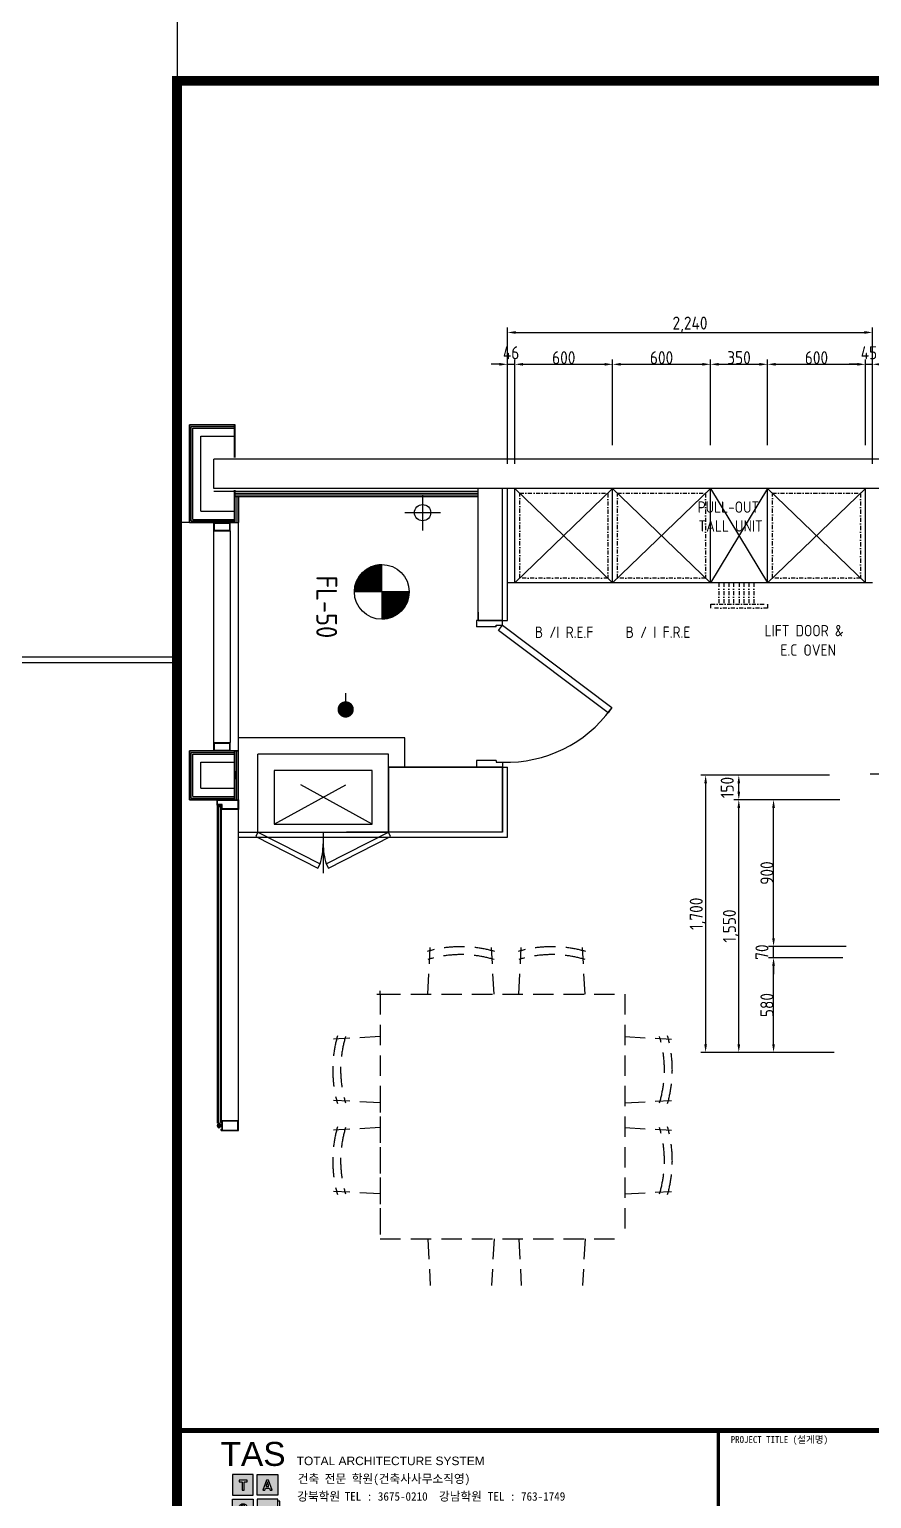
# Model space of a CAD drawing. Extents: x 0 to 79700, y -68 to 28499.
# Drawn here: x 40964 to 46130, y 9084 to 18098 of the extents above; entities that cross this region are included whole.
import ezdxf

# ---------------------------------------------------------------- set-up
doc = ezdxf.new("R2010")
doc.units = 0
doc.header["$LTSCALE"] = 50
doc.header["$MEASUREMENT"] = 0
doc.header["$PDMODE"] = 3
for name, pattern in [('CEN', [83, 80, -1, 1, -1]), ('DASHDOT', [1, 0.5, -0.25, 0, -0.25]), ('HIDDEN', [0.375, 0.25, -0.125]), ('HIDDEN2', [0.1875, 0.125, -0.0625])]:
    doc.linetypes.add(name, pattern=pattern)
doc.layers.get('0').update_dxf_attribs({"linetype": 'CONTINUOUS'})
doc.layers.get('DEFPOINTS').update_dxf_attribs({"linetype": 'CONTINUOUS'})
for name, color, linetype in [('4', 4, 'CONTINUOUS'), ('9', 9, 'CONTINUOUS'), ('A-COLS', 4, 'CONTINUOUS'), ('A-FURN-FIXD', 9, 'CONTINUOUS'), ('A-WALL-PATT', 8, 'CONTINUOUS'), ('ACC', 40, 'DASHDOT'), ('CEN', 9, 'CEN'), ('COL', 7, 'CONTINUOUS'), ('DOOR', 4, 'CONTINUOUS'), ('door-cen', 1, 'CONTINUOUS'), ('drywall', 7, 'CONTINUOUS'), ('E-3', 9, 'CONTINUOUS'), ('EL03', 3, 'CONTINUOUS'), ('FIN', 6, 'CONTINUOUS'), ('FU', 4, 'CONTINUOUS'), ('FUR-F', 4, 'CONTINUOUS'), ('INS', 5, 'CONTINUOUS'), ('M-FUR', 6, 'HIDDEN'), ('W-B', 3, 'CONTINUOUS'), ('W-W', 6, 'CONTINUOUS'), ('WAL', 3, 'CONTINUOUS'), ('WALL', 2, 'CONTINUOUS'), ('win', 3, 'CONTINUOUS'), ('단차-평면', 7, 'CONTINUOUS'), ('조명', 7, 'CONTINUOUS'), ('평면실명', 7, 'CONTINUOUS')]:
    doc.layers.add(name, color=color, linetype=linetype)
doc.styles.add('3', font='swissk.ttf')
doc.styles.add('4', font='')
doc.styles.add('HS2', font='architxt.shx', dxfattribs={"bigfont": 'ghs.shx'})
doc.styles.get("Standard").update_dxf_attribs({"font": 'architxt.shx'})
doc.styles.get('4').set_extended_font_data('DotumChe')
doc.dimstyles.new('STANDARD$0', dxfattribs={"dimscale": 0, "dimtxt": 80, "dimasz": 50, "dimexe": 30, "dimexo": 150, "dimtad": 3, "dimdec": 0, "dimdsep": 46, "dimlunit": 6, "dimtxsty": 'Standard', "dimcen": 80, "dimclrd": 254, "dimclre": 254, "dimadec": 0, "dimazin": 0, "dimtfac": 1, "dimtdec": 0, "dimtmove": 2, "dimatfit": 3, "dimfxl": 1, "dimtolj": 1, "dimtzin": 0, "dimarcsym": 0})

# ---------------------------------------------------------------- blocks, each defined once
blk = doc.blocks.new('*D359')
at = {"color": 254, "lineweight": -2, "transparency": 16777216}
for p, q in [((43941.7, 15546.4), (43941.7, 16073.2)), ((44541.7, 15546.4), (44541.7, 16073.2)), ((43991.7, 16043.2), (44491.7, 16043.2))]:
    blk.add_line(p, q, dxfattribs=at)
at = {"color": 254, "transparency": 16777216}
for points in [[(43991.7, 16051.6), (43991.7, 16034.9), (43941.7, 16043.2)], [(44491.7, 16051.6), (44491.7, 16034.9), (44541.7, 16043.2)]]:
    blk.add_solid(points, dxfattribs=at)
at = {"layer": 'DEFPOINTS', "color": 0, "transparency": 16777216}
for p in [(44541.7, 16043.2), (43941.7, 15396.4), (44541.7, 15396.4)]:
    blk.add_point(p, dxfattribs=at)
at = {"color": 0, "transparency": 16777216, "insert": (44241.7, 16083.9), "char_height": 80, "attachment_point": 5}
blk.add_mtext('\\A1;600', dxfattribs=at)
blk = doc.blocks.new('*D360')
at = {"color": 254, "lineweight": -2, "transparency": 16777216}
for p, q in [((44541.7, 15546.4), (44541.7, 16073.2)), ((45141.7, 15546.4), (45141.7, 16073.2)), ((44591.7, 16043.2), (45091.7, 16043.2))]:
    blk.add_line(p, q, dxfattribs=at)
at = {"color": 254, "transparency": 16777216}
for points in [[(44591.7, 16051.6), (44591.7, 16034.9), (44541.7, 16043.2)], [(45091.7, 16051.6), (45091.7, 16034.9), (45141.7, 16043.2)]]:
    blk.add_solid(points, dxfattribs=at)
at = {"layer": 'DEFPOINTS', "color": 0, "transparency": 16777216}
for p in [(45141.7, 16043.2), (44541.7, 15396.4), (45141.7, 15396.4)]:
    blk.add_point(p, dxfattribs=at)
at = {"color": 0, "transparency": 16777216, "insert": (44841.7, 16083.9), "char_height": 80, "attachment_point": 5}
blk.add_mtext('\\A1;600', dxfattribs=at)
blk = doc.blocks.new('*D361')
at = {"color": 254, "lineweight": -2, "transparency": 16777216}
for p, q in [((45141.7, 15546.4), (45141.7, 16073.2)), ((45491.7, 15546.4), (45491.7, 16073.2)), ((45191.7, 16043.2), (45441.7, 16043.2))]:
    blk.add_line(p, q, dxfattribs=at)
at = {"color": 254, "transparency": 16777216}
for points in [[(45191.7, 16051.6), (45191.7, 16034.9), (45141.7, 16043.2)], [(45441.7, 16051.6), (45441.7, 16034.9), (45491.7, 16043.2)]]:
    blk.add_solid(points, dxfattribs=at)
at = {"layer": 'DEFPOINTS', "color": 0, "transparency": 16777216}
for p in [(45491.7, 16043.2), (45141.7, 15396.4), (45491.7, 15396.4)]:
    blk.add_point(p, dxfattribs=at)
at = {"color": 0, "transparency": 16777216, "insert": (45316.7, 16083.9), "char_height": 80, "attachment_point": 5}
blk.add_mtext('\\A1;350', dxfattribs=at)
blk = doc.blocks.new('*D362')
at = {"color": 254, "lineweight": -2, "transparency": 16777216}
for p, q in [((45491.7, 15546.4), (45491.7, 16073.2)), ((46091.7, 15546.4), (46091.7, 16073.2)), ((45541.7, 16043.2), (46041.7, 16043.2))]:
    blk.add_line(p, q, dxfattribs=at)
at = {"color": 254, "transparency": 16777216}
for points in [[(45541.7, 16051.6), (45541.7, 16034.9), (45491.7, 16043.2)], [(46041.7, 16051.6), (46041.7, 16034.9), (46091.7, 16043.2)]]:
    blk.add_solid(points, dxfattribs=at)
at = {"layer": 'DEFPOINTS', "color": 0, "transparency": 16777216}
for p in [(46091.7, 16043.2), (45491.7, 15396.4), (46091.7, 15396.4)]:
    blk.add_point(p, dxfattribs=at)
at = {"color": 0, "transparency": 16777216, "insert": (45791.7, 16083.9), "char_height": 80, "attachment_point": 5}
blk.add_mtext('\\A1;600', dxfattribs=at)
blk = doc.blocks.new('_DOT')
at = {"color": 0, "linetype": 'ByBlock'}
blk.add_line((-0.5, 0), (-1, 0), dxfattribs=at)
at = {"color": 0, "linetype": 'ByBlock', "const_width": 0.5}
blk.add_lwpolyline([(-0.25, 0, 1), (0.25, 0, 1)], format="xyb", close=True, dxfattribs=at)
blk = doc.blocks.new('*D520')
at = {"color": 254, "lineweight": -2, "transparency": 16777216}
for p, q in [((43896.2, 15432), (43896.2, 16073.2)), ((43941.7, 15432), (43941.7, 16073.2)), ((43846.2, 16043.2), (43796.2, 16043.2)), ((43896.2, 16043.2), (43941.7, 16043.2)), ((43991.7, 16043.2), (44041.7, 16043.2))]:
    blk.add_line(p, q, dxfattribs=at)
at = {"color": 254, "transparency": 16777216}
for points in [[(43846.2, 16051.6), (43846.2, 16034.9), (43896.2, 16043.2)], [(43991.7, 16051.6), (43991.7, 16034.9), (43941.7, 16043.2)]]:
    blk.add_solid(points, dxfattribs=at)
at = {"layer": 'DEFPOINTS', "color": 0, "transparency": 16777216}
for p in [(43941.7, 16043.2), (43896.2, 15282), (43941.7, 15282)]:
    blk.add_point(p, dxfattribs=at)
at = {"color": 0, "transparency": 16777216, "insert": (43918.9, 16114.2), "char_height": 80, "attachment_point": 5}
blk.add_mtext('\\A1;46', dxfattribs=at)
blk = doc.blocks.new('*D521')
at = {"color": 254, "lineweight": -2, "transparency": 16777216}
for p, q in [((46091.7, 15696.4), (46091.7, 16073.2)), ((46136.2, 15432.1), (46136.2, 16073.2)), ((46041.7, 16043.2), (45991.7, 16043.2)), ((46091.7, 16043.2), (46136.2, 16043.2)), ((46186.2, 16043.2), (46236.2, 16043.2))]:
    blk.add_line(p, q, dxfattribs=at)
at = {"color": 254, "transparency": 16777216}
for points in [[(46041.7, 16051.6), (46041.7, 16034.9), (46091.7, 16043.2)], [(46186.2, 16051.6), (46186.2, 16034.9), (46136.2, 16043.2)]]:
    blk.add_solid(points, dxfattribs=at)
at = {"layer": 'DEFPOINTS', "color": 0, "transparency": 16777216}
for p in [(46136.2, 16043.2), (46091.7, 15546.4), (46136.2, 15282.1, 0)]:
    blk.add_point(p, dxfattribs=at)
at = {"color": 0, "transparency": 16777216, "insert": (46113.9, 16114.2), "char_height": 80, "attachment_point": 5}
blk.add_mtext('\\A1;45', dxfattribs=at)
blk = doc.blocks.new('*D522')
at = {"color": 254, "lineweight": -2, "transparency": 16777216}
for p, q in [((43896.2, 15582), (43896.2, 16268.6)), ((43946.2, 16238.6), (46086.2, 16238.6)), ((46136.2, 15582.1), (46136.2, 16268.6))]:
    blk.add_line(p, q, dxfattribs=at)
at = {"color": 254, "transparency": 16777216}
for points in [[(43946.2, 16247), (43946.2, 16230.3), (43896.2, 16238.6)], [(46086.2, 16247), (46086.2, 16230.3), (46136.2, 16238.6)]]:
    blk.add_solid(points, dxfattribs=at)
at = {"layer": 'DEFPOINTS', "color": 0, "transparency": 16777216}
for p in [(46136.2, 16238.6), (43896.2, 15432), (46136.2, 15432.1)]:
    blk.add_point(p, dxfattribs=at)
at = {"color": 0, "transparency": 16777216, "insert": (45016.2, 16286.9), "char_height": 80, "attachment_point": 5}
blk.add_mtext('\\A1;2,240', dxfattribs=at)
blk = doc.blocks.new('*D523')
at = {"color": 254, "lineweight": -2, "transparency": 16777216}
for p, q in [((45953.7, 12402), (45498.6, 12402)), ((45528.6, 11872), (45528.6, 12352)), ((45901.1, 11822), (45498.6, 11822))]:
    blk.add_line(p, q, dxfattribs=at)
at = {"color": 254, "transparency": 16777216}
for points in [[(45520.2, 12352), (45536.9, 12352), (45528.6, 12402)], [(45520.2, 11872), (45536.9, 11872), (45528.6, 11822)]]:
    blk.add_solid(points, dxfattribs=at)
at = {"layer": 'DEFPOINTS', "color": 0, "transparency": 16777216}
for p in [(45528.6, 12402), (46103.7, 12402, 0), (46051.1, 11822, 0)]:
    blk.add_point(p, dxfattribs=at)
at = {"color": 0, "transparency": 16777216, "insert": (45487.9, 12112), "char_height": 80, "attachment_point": 5, "rotation": 90}
blk.add_mtext('\\A1;580', dxfattribs=at)
blk = doc.blocks.new('*D524')
at = {"color": 254, "lineweight": -2, "transparency": 16777216}
for p, q in [((45528.6, 12522), (45528.6, 12572)), ((45973.9, 12472), (45498.6, 12472)), ((45528.6, 12402), (45528.6, 12472)), ((45953.7, 12402), (45498.6, 12402)), ((45528.6, 12352), (45528.6, 12302))]:
    blk.add_line(p, q, dxfattribs=at)
at = {"color": 254, "transparency": 16777216}
for points in [[(45520.2, 12522), (45536.9, 12522), (45528.6, 12472)], [(45520.2, 12352), (45536.9, 12352), (45528.6, 12402)]]:
    blk.add_solid(points, dxfattribs=at)
at = {"layer": 'DEFPOINTS', "color": 0, "transparency": 16777216}
for p in [(45528.6, 12472), (46123.9, 12472, 0), (46103.7, 12402, 0)]:
    blk.add_point(p, dxfattribs=at)
at = {"color": 0, "transparency": 16777216, "insert": (45457.6, 12437), "char_height": 80, "attachment_point": 5, "rotation": 90}
blk.add_mtext('\\A1;70', dxfattribs=at)
blk = doc.blocks.new('*D525')
at = {"color": 254, "lineweight": -2, "transparency": 16777216}
for p, q in [((45934.7, 13372), (45498.6, 13372)), ((45528.6, 12522), (45528.6, 13322)), ((45973.9, 12472), (45498.6, 12472))]:
    blk.add_line(p, q, dxfattribs=at)
at = {"color": 254, "transparency": 16777216}
for points in [[(45520.2, 13322), (45536.9, 13322), (45528.6, 13372)], [(45520.2, 12522), (45536.9, 12522), (45528.6, 12472)]]:
    blk.add_solid(points, dxfattribs=at)
at = {"layer": 'DEFPOINTS', "color": 0, "transparency": 16777216}
for p in [(45528.6, 13372), (46084.7, 13372, 0), (46123.9, 12472, 0)]:
    blk.add_point(p, dxfattribs=at)
at = {"color": 0, "transparency": 16777216, "insert": (45487.9, 12922), "char_height": 80, "attachment_point": 5, "rotation": 90}
blk.add_mtext('\\A1;900', dxfattribs=at)
blk = doc.blocks.new('*D526')
at = {"color": 254, "lineweight": -2, "transparency": 16777216}
for p, q in [((45934.7, 13372), (45285.4, 13372)), ((45315.4, 11872), (45315.4, 13322)), ((45871.1, 11822), (45285.4, 11822))]:
    blk.add_line(p, q, dxfattribs=at)
at = {"color": 254, "transparency": 16777216}
for points in [[(45307.1, 13322), (45323.8, 13322), (45315.4, 13372)], [(45307.1, 11872), (45323.8, 11872), (45315.4, 11822)]]:
    blk.add_solid(points, dxfattribs=at)
at = {"layer": 'DEFPOINTS', "color": 0, "transparency": 16777216}
for p in [(45315.4, 13372), (46084.7, 13372, 0), (46021.1, 11822, 0)]:
    blk.add_point(p, dxfattribs=at)
at = {"color": 0, "transparency": 16777216, "insert": (45267.2, 12597), "char_height": 80, "attachment_point": 5, "rotation": 90}
blk.add_mtext('\\A1;1,550', dxfattribs=at)
blk = doc.blocks.new('*D527')
at = {"color": 254, "lineweight": -2, "transparency": 16777216}
for p, q in [((45871.1, 13522), (45285.4, 13522)), ((45315.4, 13422), (45315.4, 13472)), ((45934.7, 13372), (45285.4, 13372))]:
    blk.add_line(p, q, dxfattribs=at)
at = {"color": 254, "transparency": 16777216}
for points in [[(45307.1, 13472), (45323.8, 13472), (45315.4, 13522)], [(45307.1, 13422), (45323.8, 13422), (45315.4, 13372)]]:
    blk.add_solid(points, dxfattribs=at)
at = {"layer": 'DEFPOINTS', "color": 0, "transparency": 16777216}
for p in [(45315.4, 13522), (46021.1, 13522, 0), (46084.7, 13372, 0)]:
    blk.add_point(p, dxfattribs=at)
at = {"color": 0, "transparency": 16777216, "insert": (45244.5, 13447), "char_height": 80, "attachment_point": 5, "rotation": 90}
blk.add_mtext('\\A1;150', dxfattribs=at)
blk = doc.blocks.new('*D528')
at = {"color": 254, "lineweight": -2, "transparency": 16777216}
for p, q in [((45871.1, 13522), (45082, 13522)), ((45112, 13472), (45112, 11872)), ((45901.1, 11822), (45082, 11822))]:
    blk.add_line(p, q, dxfattribs=at)
at = {"color": 254, "transparency": 16777216}
for points in [[(45103.6, 13472), (45120.3, 13472), (45112, 13522)], [(45103.6, 11872), (45120.3, 11872), (45112, 11822)]]:
    blk.add_solid(points, dxfattribs=at)
at = {"layer": 'DEFPOINTS', "color": 0, "transparency": 16777216}
for p in [(46021.1, 13522, 0), (45112, 11822), (46051.1, 11822, 0)]:
    blk.add_point(p, dxfattribs=at)
at = {"color": 0, "transparency": 16777216, "insert": (45063.7, 12672), "char_height": 80, "attachment_point": 5, "rotation": 90}
blk.add_mtext('\\A1;1,700', dxfattribs=at)
blk = doc.blocks.new('forma3')
h = blk.add_hatch(color=7)
h.paths.add_polyline_path([(20.59, 7.79), (16.39, 7.79), (16.39, 11.99), (20.59, 11.99)])
h.paths.add_polyline_path([(18.72, 10.83), (18.28, 10.83), (17.55, 8.8), (17.95, 8.8), (18.08, 9.22), (18.91, 9.22), (19.05, 8.8), (19.45, 8.8)], flags=16)
h.paths.add_polyline_path([(18.49, 10.49), (18.19, 9.55), (18.8, 9.55)], flags=0)
h.paths.add_polyline_path([(11.35, 7.79), (15.55, 7.79), (15.55, 11.99), (11.35, 11.99)])
h.paths.add_polyline_path([(14.34, 10.82), (12.72, 10.82), (12.72, 10.52), (13.34, 10.52), (13.34, 8.8), (13.72, 8.8), (13.72, 10.52), (14.34, 10.52)], flags=16)
h.paths.add_polyline_path([(11.35, 6.95), (15.55, 6.95), (15.55, 2.75), (11.35, 2.75)])
edge = h.paths.add_edge_path(flags=16)
edge.add_line((14.3, 5.37), (13.95, 5.37))
edge.add_arc((13.51, 5.25), 0.461, 15.2045, 91.6435)
edge.add_arc((13.52, 5.25), 0.46, 92.5202, 143.5117)
edge.add_arc((13.33, 5.41), 0.223, 147.9136, 257.5767)
edge.add_arc((13.93, 6.55), 1.5, 244.5439, 262.1897)
edge.add_arc((13.55, 3.91), 1.16, 54.3571, 81.1751, ccw=False)
edge.add_arc((13.86, 4.48), 0.522, -18.0796, 45.7147, ccw=False)
edge.add_arc((13.79, 4.44), 0.583, 294.2457, 348.2392, ccw=False)
edge.add_arc((13.52, 5.26), 1.45, 262.9929, 290.5927, ccw=False)
edge.add_arc((13.42, 4.52), 0.701, 210.9646, 263.5539, ccw=False)
edge.add_arc((13.19, 4.42), 0.45, 173.3367, 214.756, ccw=False)
edge.add_line((12.74, 4.47), (13.09, 4.47))
edge.add_arc((13.45, 4.5), 0.362, 184.7381, 266.0846)
edge.add_arc((13.58, 4.71), 0.585, 254.8829, 310.8747)
edge.add_arc((13.79, 4.42), 0.227, 317.6345, 411.7698)
edge.add_arc((13.32, 3.6), 1.17, 58.3854, 82.4062)
edge.add_arc((13.72, 6.2), 1.46, 238.4434, 260.2529, ccw=False)
edge.add_arc((13.27, 5.38), 0.526, 138.4377, 234.2522, ccw=False)
edge.add_arc((13.53, 5.04), 0.951, 79.1189, 133.9717, ccw=False)
edge.add_arc((13.63, 5.29), 0.691, 28.7179, 83.0271, ccw=False)
edge.add_arc((13.15, 5.21), 1.16, 7.9314, 20.6514, ccw=False)
h.paths.add_polyline_path([(20.59, 6.95), (16.39, 6.95), (16.39, 2.75), (20.59, 2.75)])
blk.add_line((0, 297), (420, 297))
at = {"const_width": 2}
blk.add_lwpolyline([(0, 297), (0, 0), (420, 0), (420, 297)], close=True, dxfattribs=at)
for points, const_width in [([(420, 21), (0, 21)], 1), ([(110.67, 0), (110.67, 21)], 0.7), ([(179.5, 0), (179.5, 21)], 0.7), ([(263.5, 0), (263.5, 21)], 0.7), ([(298.5, 0), (298.5, 21)], 0.7), ([(347.5, 0), (347.5, 21)], 0.7), ([(382.5, 0), (382.5, 21)], 0.7), ([(347.5, 10.5), (298.5, 10.5)], 0.7)]:
    blk.add_lwpolyline(points, dxfattribs=dict(const_width=const_width))
at = {"color": 7}
for points in [[(11.35, 7.79), (15.55, 7.79), (15.55, 11.99), (11.35, 11.99)], [(14.34, 10.82), (12.72, 10.82), (12.72, 10.52), (13.34, 10.52), (13.34, 8.8), (13.72, 8.8), (13.72, 10.52), (14.34, 10.52), (14.34, 10.82)], [(20.59, 7.79), (16.39, 7.79), (16.39, 11.99), (20.59, 11.99)], [(18.72, 10.83), (18.28, 10.83), (17.55, 8.8), (17.95, 8.8), (18.08, 9.22), (18.91, 9.22), (19.05, 8.8), (19.45, 8.8)], [(18.49, 10.49), (18.19, 9.55), (18.8, 9.55)], [(11.35, 6.95), (15.55, 6.95), (15.55, 2.75), (11.35, 2.75)], [(20.59, 6.95), (16.39, 6.95), (16.39, 2.75), (20.59, 2.75)]]:
    blk.add_lwpolyline(points, close=True, dxfattribs=at)
blk.add_lwpolyline([(16.83, 2.75), (16.83, 2.3), (21.03, 2.3), (21.03, 6.5), (20.59, 6.5)], dxfattribs=at)
blk.add_lwpolyline([(14.3, 5.37), (13.95, 5.37, 0.346472), (13.49, 5.71, 0.226238), (13.15, 5.53, 0.5187), (13.29, 5.19, 0.077147), (13.73, 5.06, -0.117552), (14.23, 4.86, -0.285774), (14.36, 4.32, -0.240049), (14.03, 3.91, -0.121012), (13.34, 3.83, -0.233578), (12.82, 4.16, -0.18272), (12.74, 4.47), (13.09, 4.47, 0.370638), (13.43, 4.14, 0.24929), (13.96, 4.26, 0.435514), (13.94, 4.59, 0.105196), (13.48, 4.76, -0.09545), (12.96, 4.95, -0.444259), (12.87, 5.73, -0.244018), (13.71, 5.98, -0.241506), (14.23, 5.62, -0.055559)], format="xyb", close=True, dxfattribs=at)
for s, height, style, p in [('TAS', 4.9, '3', (8.89, 13.75)), ('PROJECT TITLE (설게명)', 1.4, '4', (113.22, 18.44)), ('DRAWING TITLE (도면명)', 1.4, '4', (180.72, 18.44)), ('SCALE (축척)', 1.4, '4', (264.72, 18.44)), ('DESIGN BY (계획)', 1.4, '4', (299.72, 18.44)), ('SHEET', 1.4, '4', (348.72, 18.44)), ('DATE', 1.4, '4', (376.93, 18.44)), ('SHEET NO.', 1.4, '4', (383.72, 18.44)), ('TOTAL ARCHITECTURE SYSTEM', 1.75, '3', (24.47, 13.9)), (' 건축 전문 학원(건축사사무소직영)', 1.75, '4', (23.55, 10.24)), ('DRAWN BY (제도)', 1.4, '4', (299.72, 7.94)), ('강북학원', 1.75, '4', (24.57, 6.63)), ('TEL : 3675-0210', 1.75, '4', (34.28, 6.63)), ('강남학원', 1.75, '4', (53.57, 6.63)), ('TEL : 763-1749', 1.75, '4', (63.55, 6.63)), ('HOMEPAGE:http://www.archi-all.com , www.archi-go.com', 1.75, '4', (24.57, 2.86))]:
    blk.add_text(s, height=height, dxfattribs=dict(style=style)).set_placement(p)

msp = doc.modelspace()

# ---------------------------------------------------------------- hatches: boundary and pattern name
at = {"layer": '9', "linetype": 'Continuous'}
h = msp.add_hatch(dxfattribs=at)
h.set_pattern_fill('ANSI31', color=256, style=0)
h.set_pattern_definition([(225, (28710.2363, 16119.9984), (0.70710678, -0.70710678), [])])
edge = h.paths.add_edge_path()
edge.add_arc((42143.83384, 13303.6983), 8.36113, 86.282176658, 122.219404601)
edge.add_line((42139.376, 13310.77192), (42139.376, 13318.04183))
edge.add_arc((42141.876, 13318.04183), 2.5, -180, 0)
edge.add_line((42144.376, 13318.04183), (42144.376, 13312.04183))
h = msp.add_hatch(dxfattribs=at)
h.set_pattern_fill('ANSI31', color=256, style=0)
h.set_pattern_definition([(135, (28710.2362, 8594.0853), (0.70710678, 0.70710678), [])])
edge = h.paths.add_edge_path()
edge.add_arc((42143.83381, 11410.38537), 8.36113, 237.780595399, 273.717823342, ccw=False)
edge.add_line((42139.37597, 11403.31175), (42139.37597, 11396.04183))
edge.add_arc((42141.87597, 11396.04183), 2.5, 360, 540, ccw=False)
edge.add_line((42144.37597, 11396.04183), (42144.37597, 11402.04183))
h = msp.add_hatch(dxfattribs=at)
h.set_pattern_fill('ANSI31', color=256, style=0)
h.set_pattern_definition([(225, (28710.2362, 14149.9984), (0.70710678, -0.70710678), [])])
edge = h.paths.add_edge_path()
edge.add_arc((42143.83381, 11333.6983), 8.36113, 86.282176658, 122.219404601)
edge.add_line((42139.37597, 11340.77192), (42139.37597, 11348.04183))
edge.add_arc((42141.87597, 11348.04183), 2.5, -180, 0)
edge.add_line((42144.37597, 11348.04183), (42144.37597, 11342.04183))
at = {"layer": '단차-평면', "linetype": 'Continuous', "ltscale": 1.7}
h = msp.add_hatch(dxfattribs=at)
h.set_pattern_fill('ANSI31', color=256, scale=0.7, angle=-90, style=0)
h.set_pattern_definition([(315, (-1407005.45366, -1381157.18062), (0.061871843354, 0.061871843354), [])])
h.paths.add_polyline_path([(43125.50987, 14479.27565, 0.4142135624), (43293.50987, 14647.27565), (43125.50987, 14647.27565)])
h.paths.add_polyline_path([(42957.50987, 14647.27565), (43125.50987, 14647.27565), (43125.50987, 14815.27565, 0.4142135624)])

# ---------------------------------------------------------------- linework, layer by layer
at = {"ltscale": 10}
for p, q in [((43941.65058, 14702.04187, 0), (43941.65058, 15282.04187, 0)), ((43941.65058, 15282.04187, 0), (44541.65058, 14702.04187, 0)), ((43941.65058, 14702.04187, 0), (44541.65058, 15282.04187, 0)), ((44541.65058, 14702.04187, 0), (44541.65058, 15282.04187, 0)), ((44541.65058, 15282.04187, 0), (45141.65058, 14702.04187, 0)), ((44541.65058, 14702.04187, 0), (45141.65058, 15282.04187, 0)), ((45141.65058, 14702.04187, 0), (45141.65058, 15282.04187, 0)), ((45141.65058, 15282.04187, 0), (45491.65058, 14702.04187, 0)), ((45491.65058, 15282.04187, 0), (45141.65058, 14702.04187, 0)), ((45491.65058, 14702.04187, 0), (45491.65058, 15282.04187, 0)), ((45491.65058, 15282.04187, 0), (46091.65058, 14702.04187, 0)), ((45491.65058, 14702.04187, 0), (46091.65058, 15282.04187, 0)), ((46091.65058, 14702.04187, 0), (46091.65058, 15282.04187, 0)), ((46136.15058, 14702.04187, 0), (43896.15058, 14702.04187, 0))]:
    msp.add_line(p, q, dxfattribs=at)
msp.add_line((46136.151, 14702.04187, 0), (43896.151, 14702.04187, 0))
at = {"layer": '4'}
for p, q in [((42096.151, 15072.04183, 0), (42196.151, 15072.04183, 0)), ((42096.151, 15022.04183, 0), (42096.151, 15072.04183, 0)), ((42099.151, 15025.04183, 0), (42099.151, 15069.04183, 0)), ((42099.151, 15069.04183, 0), (42193.151, 15069.04183, 0)), ((42193.151, 15025.04183, 0), (42193.151, 15069.04183, 0)), ((42196.151, 15022.04183, 0), (42196.151, 15072.04183, 0)), ((42096.151, 15022.04183, 0), (42196.151, 15022.04183, 0)), ((42099.151, 15025.04183, 0), (42193.151, 15025.04183, 0)), ((42096.15108, 13722.04183, 0), (42196.15108, 13722.04183, 0)), ((42096.15108, 13672.04183, 0), (42096.15108, 13722.04183, 0)), ((42099.15108, 13675.04183, 0), (42099.15108, 13719.04183, 0)), ((42099.15108, 13719.04183, 0), (42193.15108, 13719.04183, 0)), ((42193.15108, 13675.04183, 0), (42193.15108, 13719.04183, 0)), ((42196.15108, 13672.04183, 0), (42196.15108, 13722.04183, 0)), ((42096.15108, 13672.04183, 0), (42196.15108, 13672.04183, 0)), ((42099.15108, 13675.04183, 0), (42193.15108, 13675.04183, 0))]:
    msp.add_line(p, q, dxfattribs=at)
at = {"layer": '4', "linetype": 'Continuous', "elevation": 0}
for points in [[(42115.376, 13339.04183), (42115.376, 13372.04183), (42121.376, 13372.04183), (42121.376, 13372.04183), (42144.376, 13372.04183), (42144.376, 13372.04183), (42246.15102, 13372.04183), (42246.15102, 13312.04183), (42144.376, 13312.04183), (42144.376, 13339.04183), (42121.376, 13339.04183), (42121.376, 13339.04183), (42115.376, 13339.04183)], [(42115.37597, 11375.04183), (42115.37597, 11369.04183), (42121.37597, 11369.04183), (42121.37597, 11369.04183), (42144.37597, 11369.04183), (42144.37597, 11342.04183), (42246.151, 11342.04183), (42246.151, 11402.04183), (42144.37597, 11402.04183), (42144.37597, 11375.04183), (42121.37597, 11375.04183), (42121.37597, 11375.04183), (42115.37597, 11375.04183)]]:
    msp.add_lwpolyline(points, dxfattribs=at)
at = {"layer": '9', "linetype": 'Continuous'}
for p, q in [((42139.376, 13334.04183, 0), (42115.376, 13334.04183, 0)), ((42121.376, 13329.04183, 0), (42133.376, 13334.04183, 0)), ((42133.376, 13329.04183, 0), (42121.376, 13329.04183, 0)), ((42139.37597, 11380.04183, 0), (42115.37597, 11380.04183, 0)), ((42139.37597, 11364.04183, 0), (42115.37597, 11364.04183, 0)), ((42133.37597, 11385.04183, 0), (42121.37597, 11385.04183, 0)), ((42121.37597, 11385.04183, 0), (42133.37597, 11380.04183, 0)), ((42121.37597, 11359.04183, 0), (42133.37597, 11364.04183, 0)), ((42133.37597, 11359.04183, 0), (42121.37597, 11359.04183, 0))]:
    msp.add_line(p, q, dxfattribs=at)
at = {"layer": '9', "linetype": 'Continuous', "elevation": 0}
for points in [[(42118.376, 13342.04183), (42118.376, 13369.04183), (42118.376, 13369.04183), (42118.376, 13369.04183), (42147.376, 13369.04183), (42147.376, 13369.04183), (42243.15102, 13369.04183), (42243.15102, 13315.04183), (42147.376, 13315.04183), (42147.376, 13342.04183), (42118.376, 13342.04183), (42118.376, 13342.04183)], [(42147.37597, 11372.04183), (42147.37597, 11372.04183), (42147.37597, 11372.04183), (42147.37597, 11372.04183), (42147.37597, 11372.04183), (42147.37597, 11345.04183), (42243.151, 11345.04183), (42243.151, 11399.04183), (42147.37597, 11399.04183), (42147.37597, 11372.04183), (42147.37597, 11372.04183), (42147.37597, 11372.04183)]]:
    msp.add_lwpolyline(points, close=True, dxfattribs=at)
at = {"layer": '9', "linetype": 'Continuous'}
for centre in [(42141.876, 13318.04183, 0), (42141.87597, 11396.04183, 0), (42141.87597, 11348.04183, 0)]:
    msp.add_circle(centre, 2.5, dxfattribs=at)
for centre, start, end in [((42143.83384, 13303.6983, 0), 86.282176664, 122.219404598), ((42143.83381, 11410.38537, 0), 237.780595402, 273.717823336), ((42143.83381, 11333.6983, 0), 86.282176664, 122.219404598)]:
    msp.add_arc(centre, 8.36113, start, end, dxfattribs=at)
at = {"layer": 'A-COLS'}
for p, q in [((42096.151, 15282.04187, 0), (42096.151, 15462.04187, 0)), ((53546.15058, 15462.04187, 0), (42096.151, 15462.04187, 0)), ((53546.151, 15282.04187, 0), (42096.151, 15282.04187, 0)), ((43166.15058, 13172.41076, 0), (43166.15058, 13572.41076, 0)), ((43166.15058, 13572.41076, 0), (43866.15058, 13572.41076, 0)), ((43706.151, 13572.04183, 0), (43866.151, 13572.04183, 0)), ((43866.15058, 13572.41076, 0), (43866.15058, 13172.41076, 0)), ((43866.151, 13172.04183, 0), (43166.151, 13172.04183, 0))]:
    msp.add_line(p, q, dxfattribs=at)
at = {"layer": 'A-FURN-FIXD'}
for p, q in [((43376.15058, 15243.04183, 0), (43376.15058, 15023.04183, 0)), ((43266.15058, 15133.04183, 0), (43486.15058, 15133.04183, 0))]:
    msp.add_line(p, q, dxfattribs=at)
msp.add_circle((43376.15058, 15133.04183, 0), 50, dxfattribs=at)
at = {"layer": 'A-WALL-PATT'}
msp.add_line((42246.15108, 13672.04183, 0), (42246.151, 15072.04183, 0), dxfattribs=at)
at = {"layer": 'ACC'}
for p, q in [((45193.26763, 14702.04187, -0.00001), (45193.26763, 14576.93468, -0.00001)), ((45223.26763, 14702.04187, -0.00001), (45223.26763, 14576.93468, -0.00001)), ((45253.26763, 14702.04187, -0.00001), (45253.26763, 14576.93468, -0.00001)), ((45283.26763, 14702.04187, -0.00001), (45283.26763, 14576.93468, -0.00001)), ((45317.24938, 14702.04187, -0.00001), (45317.24938, 14576.93468, -0.00001)), ((45347.24938, 14702.04187, -0.00001), (45347.24938, 14576.93468, -0.00001)), ((45377.24938, 14702.04187, -0.00001), (45377.24938, 14576.93468, -0.00001)), ((45407.24938, 14702.04187, -0.00001), (45407.24938, 14576.93468, -0.00001))]:
    msp.add_line(p, q, dxfattribs=at)
for points, elevation in [([(43971.65058, 15252.04187), (44511.65058, 15252.04187), (44511.65058, 14732.04187), (43971.65058, 14732.04187)], 0), ([(44571.65058, 15252.04187), (45111.65058, 15252.04187), (45111.65058, 14732.04187), (44571.65058, 14732.04187)], 0), ([(45521.65058, 15252.04187), (46061.65058, 15252.04187), (46061.65058, 14732.04187), (45521.65058, 14732.04187)], 0), ([(45144.75254, 14571.54765), (45492.44125, 14571.54765), (45492.44125, 14547.30723), (45144.75254, 14547.30723)], -0.00001)]:
    msp.add_lwpolyline(points, close=True, dxfattribs=dict(at, elevation=elevation))
at = {"layer": 'CEN'}
for p, q in [((46304.80998, 13529.55601, -0.00001), (46121.87941, 13529.55601, -0.00001)), ((46304.8104, 13529.55601, -0.00001), (46121.87983, 13529.55601, -0.00001))]:
    msp.add_line(p, q, dxfattribs=at)
at = {"layer": 'COL'}
for p, q in [((43866.151, 13572.04183, 0), (43166.151, 13572.04183, 0)), ((43166.151, 13572.04183, 0), (43166.151, 13172.04183, 0)), ((43866.151, 13172.04183, 0), (43866.151, 13572.04183, 0))]:
    msp.add_line(p, q, dxfattribs=at)
at = {"layer": 'DOOR'}
for p, q in [((43706.151, 14472.04183, 0), (43706.151, 14432.04183, 0)), ((43866.151, 14472.04183, 0), (43706.151, 14472.04183, 0)), ((43826.151, 14432.04183, 0), (43706.151, 14432.04183, 0)), ((43826.151, 14432.04183, 0), (43826.151, 14442.04183, 0)), ((43826.151, 14442.04183, 0), (43866.151, 14442.04183, 0)), ((43866.151, 14442.04183, 0), (43866.151, 14472.04183, 0)), ((43826.151, 13612.04183, 0), (43706.151, 13612.04183, 0)), ((43706.151, 13612.04183, 0), (43706.151, 13572.04183, 0)), ((43826.151, 13612.04183, 0), (43826.151, 13602.04183, 0)), ((43866.151, 13572.04183, 0), (43706.151, 13572.04183, 0)), ((43826.151, 13602.04183, 0), (43866.151, 13602.04183, 0)), ((43866.151, 13602.04183, 0), (43866.151, 13572.04183, 0)), ((42366.15102, 13172.04183, 0), (42352.59753, 13145.278, 0)), ((42366.15102, 13172.04183, 0), (42747.37175, 12978.98754, 0)), ((42784.93008, 12978.98756, 0), (43166.15058, 13172.04183, 0)), ((43179.70408, 13145.278, 0), (43166.151, 13172.04183, 0)), ((42352.59753, 13145.278, 0), (42733.81826, 12952.22371, 0)), ((42798.48358, 12952.22373, 0), (43179.70408, 13145.278, 0)), ((42733.81826, 12952.22371, 0), (42747.37175, 12978.98754, 0)), ((42784.93008, 12978.98756, 0), (42798.48358, 12952.22373, 0))]:
    msp.add_line(p, q, dxfattribs=at)
at = {"layer": 'DOOR', "elevation": 0}
msp.add_lwpolyline([(43842.11168, 14410.07136), (43866.151, 14442.04183), (44537.53089, 13937.21608), (44513.49156, 13905.24561)], close=True, dxfattribs=at)
at = {"layer": 'door-cen'}
msp.add_arc((43889.27715, 14395.06116, 0), 793.35646, 268.329604975, 323.846965491, dxfattribs=at)
at = {"layer": 'drywall'}
for p, q in [((42226.151, 15252.04183, 0), (43716.151, 15252.04183, 0)), ((42226.151, 15242.54183, 0), (43716.151, 15242.54183, 0)), ((42226.151, 15233.04183, 0), (43716.151, 15233.04183, 0)), ((42226.151, 15072.04183, 0), (42246.151, 15072.04183, 0)), ((42226.15108, 13672.04183, 0), (42246.15108, 13672.04183, 0)), ((42226.15102, 13372.04183, 0), (42246.15102, 13372.04183, 0))]:
    msp.add_line(p, q, dxfattribs=at)
at = {"layer": 'drywall', "linetype": 'Continuous'}
for p, q in [((42236.151, 15233.04172, 0), (42236.151, 15072.04183, 0)), ((42246.151, 15233.04172, 0), (42246.151, 15072.04183, 0)), ((42236.15102, 13372.04183, 0), (42236.15108, 13672.04183, 0)), ((42246.15102, 13372.04183, 0), (42246.15108, 13672.04183, 0))]:
    msp.add_line(p, q, dxfattribs=at)
at = {"layer": 'E-3', "color": 8, "linetype": 'Continuous'}
for p, q in [((41956.151, 15082.04183, 0), (41956.151, 15662.04172, 0)), ((41956.151, 15662.04172, 0), (42223.151, 15662.04172, 0)), ((41966.151, 15652.04172, 0), (42223.151, 15652.04172, 0)), ((41966.151, 15092.04183, 0), (41966.151, 15652.04172, 0)), ((41956.151, 15082.04183, 0), (42223.151, 15082.04183, 0)), ((41966.151, 15092.04183, 0), (42223.151, 15092.04183, 0)), ((41956.15102, 13382.04183, 0), (41956.15108, 13662.04183, 0)), ((41956.15108, 13662.04183, 0), (42223.15108, 13662.04183, 0)), ((41966.15102, 13392.04183, 0), (41966.15108, 13652.04183, 0)), ((41966.15108, 13652.04183, 0), (42223.15108, 13652.04183, 0)), ((41956.15102, 13382.04183, 0), (42223.15102, 13382.04183, 0)), ((41966.15102, 13392.04183, 0), (42223.15102, 13392.04183, 0))]:
    msp.add_line(p, q, dxfattribs=at)
at = {"layer": 'E-3'}
for p, q in [((41946.151, 15072.04183, 0), (41896.151, 15072.04183, 0)), ((42246.151, 11402.04183, 0), (42246.15102, 13312.04183, 0))]:
    msp.add_line(p, q, dxfattribs=at)
at = {"layer": 'EL03', "linetype": 'Continuous'}
for p, q in [((42115.376, 13339.04183, 0), (42115.37597, 11387.04183, 0)), ((42139.376, 13339.04183, 0), (42139.37597, 11387.04183, 0))]:
    msp.add_line(p, q, dxfattribs=at)
at = {"layer": 'FIN'}
msp.add_line((43716.151, 15262.04187, 0), (42096.151, 15262.04187, 0), dxfattribs=at)
msp.add_line((43716.151, 15262.04187, 0), (42096.151, 15262.04187, 0), dxfattribs=at)
msp.add_line((43716.151, 15262.04187, 0), (42096.151, 15262.04187, 0), dxfattribs=at)
at = {"layer": 'FIN', "linetype": 'Continuous', "ltscale": 200}
for p, q in [((43896.15058, 14472.04183, 0), (43896.15058, 15282.04187, 0)), ((43896.151, 14472.04183, 0), (43896.151, 15282.04187, 0)), ((43866.151, 14472.04183, 0), (43896.151, 14472.04183, 0)), ((43866.151, 13572.04183, 0), (43896.151, 13572.04183, 0)), ((43896.151, 13142.04183, 0), (43896.151, 13572.04183, 0)), ((42246.151, 13172.04183, 0), (43166.151, 13172.04183, 0)), ((42246.151, 13142.04183, 0), (43896.151, 13142.04183, 0))]:
    msp.add_line(p, q, dxfattribs=at)
at = {"layer": 'FIN', "linetype": 'Continuous', "ltscale": 200, "elevation": 0}
msp.add_lwpolyline([(43066.15098, 13552.04183), (42466.15098, 13552.04183), (42466.15098, 13222.04183), (43066.15098, 13222.04183)], close=True, dxfattribs=at)
at = {"layer": 'FU'}
for points in [[(19986, 28499.08086), (41869.50283, 28499.08086), (41869.50283, 14211.93459), (19986, 14211.93459)], [(19986, 14249.54043), (41869.50283, 14249.54043), (41869.50283, -37.60583), (19986, -37.60583)]]:
    msp.add_lwpolyline(points, close=True, dxfattribs=at)
at = {"layer": 'FUR-F', "color": 1, "linetype": 'DASHDOT', "ltscale": 20}
for p, q in [((42466.15098, 13222.04183, 0), (43066.15098, 13552.04183, 0)), ((43066.15098, 13222.04183, 0), (42466.15098, 13552.04183, 0))]:
    msp.add_line(p, q, dxfattribs=at)
at = {"layer": 'FUR-F', "color": 1, "linetype": 'DASHDOT', "ltscale": 10}
msp.add_line((42766.15098, 13172.04183, 0), (42766.15098, 12873.81233, 0), dxfattribs=at)
at = {"layer": 'FUR-F', "color": 1, "ltscale": 100}
for centre, start, end in [((42363.15071, 13100.5737, 0), 342.440104354, 0.000069507), ((43169.15098, 13100.57417, 0), 179.999996558, 197.559961711), ((43169.15098, 13100.57417, 0), 179.999996558, 197.559961711)]:
    msp.add_arc(centre, 403, start, end, dxfattribs=at)
at = {"layer": 'INS', "linetype": 'Continuous'}
for p, q in [((42016.151, 15142.04183, 0), (42016.151, 15602.04172, 0)), ((42016.151, 15602.04172, 0), (42223.151, 15602.04172, 0)), ((42016.151, 15142.04183, 0), (42223.151, 15142.04183, 0)), ((42016.15102, 13442.04183, 0), (42016.151, 13602.04183, 0)), ((42016.151, 13602.04183, 0), (42223.151, 13602.04183, 0)), ((42016.15102, 13442.04183, 0), (42223.15102, 13442.04183, 0))]:
    msp.add_line(p, q, dxfattribs=at)
at = {"layer": 'M-FUR', "linetype": 'HIDDEN2', "ltscale": 20}
for p, q in [((43407.52831, 12178.48656, 0), (43422.99842, 12465.53765, 0)), ((43407.52831, 12178.48656, 0), (43422.99842, 12465.53765, 0)), ((43814.02861, 12178.48656, 0), (43798.5585, 12465.53765, 0)), ((43814.02861, 12178.48656, 0), (43798.5585, 12465.53765, 0)), ((43965.74424, 12178.48656, 0), (43981.21435, 12465.53765, 0)), ((43965.74424, 12178.48656, 0), (43981.21435, 12465.53765, 0)), ((44372.24454, 12178.48656, 0), (44356.77443, 12465.53765, 0)), ((44372.24454, 12178.48656, 0), (44356.77443, 12465.53765, 0)), ((43116.151, 12178.48656, 0), (43116.151, 10678.48656, 0)), ((43116.151, 12178.48656, 0), (44616.151, 12178.48656, 0)), ((44616.151, 12178.48656, 0), (44616.151, 10678.48656, 0)), ((43116.151, 11918.37945, 0), (42829.09992, 11902.90934, 0)), ((43116.151, 11918.37945, 0), (42829.09992, 11902.90934, 0)), ((44616.151, 11918.37945, 0), (44903.20208, 11902.90934, 0)), ((44616.151, 11918.37945, 0), (44903.20208, 11902.90934, 0)), ((43116.151, 11578.48656, 0), (43116.151, 10678.48656, 0)), ((43116.151, 11511.87915, 0), (42829.09992, 11527.34926, 0)), ((43116.151, 11511.87915, 0), (42829.09992, 11527.34926, 0)), ((44616.151, 11511.87915, 0), (44903.20208, 11527.34926, 0)), ((44616.151, 11511.87915, 0), (44903.20208, 11527.34926, 0)), ((43116.151, 11360.16352, 0), (42829.09992, 11344.6934, 0)), ((43116.151, 11360.16352, 0), (42829.09992, 11344.6934, 0)), ((44616.151, 11360.16352, 0), (44903.20208, 11344.6934, 0)), ((44616.151, 11360.16352, 0), (44903.20208, 11344.6934, 0)), ((43116.151, 10953.66321, 0), (42829.09992, 10969.13333, 0)), ((43116.151, 10953.66321, 0), (42829.09992, 10969.13333, 0)), ((44616.151, 10953.66321, 0), (44903.20208, 10969.13333, 0)), ((44616.151, 10953.66321, 0), (44903.20208, 10969.13333, 0)), ((43116.151, 10678.48656, 0), (44616.151, 10678.48656, 0)), ((43407.52831, 10678.48656, 0), (43422.99842, 10391.43548, 0)), ((43407.52831, 10678.48656, 0), (43422.99842, 10391.43548, 0)), ((43814.02861, 10678.48656, 0), (43798.5585, 10391.43548, 0)), ((43814.02861, 10678.48656, 0), (43798.5585, 10391.43548, 0)), ((43965.74424, 10678.48656, 0), (43981.21435, 10391.43548, 0)), ((43965.74424, 10678.48656, 0), (43981.21435, 10391.43548, 0)), ((44372.24454, 10678.48656, 0), (44356.77443, 10391.43548, 0)), ((44372.24454, 10678.48656, 0), (44356.77443, 10391.43548, 0))]:
    msp.add_line(p, q, dxfattribs=at)
at = {"layer": 'M-FUR', "linetype": 'HIDDEN2', "ltscale": 100, "elevation": 0}
msp.add_lwpolyline([(43096.151, 12178.48656), (43116.151, 12178.48656), (43116.151, 12198.48656)], dxfattribs=at)
msp.add_lwpolyline([(43096.151, 12178.48656), (43116.151, 12178.48656), (43116.151, 12198.48656)], dxfattribs=at)
at = {"layer": 'M-FUR', "linetype": 'HIDDEN2', "ltscale": 20}
for centre, radius, start, end in [((43610.77846, 11719.60881, 0), 750.46046, 73.92941872, 106.07058128), ((43610.77846, 11719.60881, 0), 750.46046, 73.92941872, 106.07058128), ((44168.99439, 11719.60881, 0), 750.46046, 73.92941872, 106.07058128), ((44168.99439, 11719.60881, 0), 750.46046, 73.92941872, 106.07058128), ((43610.77846, 11716.89354, 0), 704.67572, 73.246632029, 106.753367971), ((43610.77846, 11716.89354, 0), 704.67572, 73.246632029, 106.753367971), ((44168.99439, 11716.89354, 0), 704.67572, 73.246632029, 106.753367971), ((44168.99439, 11716.89354, 0), 704.67572, 73.246632029, 106.753367971), ((43575.02876, 11715.1293, 0), 750.46046, 163.929418721, 196.070581279), ((43575.02876, 11715.1293, 0), 750.46046, 163.929418721, 196.070581279), ((43577.74402, 11715.1293, 0), 704.67572, 163.246632024, 196.753367976), ((43577.74402, 11715.1293, 0), 704.67572, 163.246632024, 196.753367976), ((44154.55798, 11715.1293, 0), 704.67572, 343.246632024, 16.753367976), ((44154.55798, 11715.1293, 0), 704.67572, 343.246632024, 16.753367976), ((44157.27324, 11715.1293, 0), 750.46046, 343.929418721, 16.070581279), ((44157.27324, 11715.1293, 0), 750.46046, 343.929418721, 16.070581279), ((43575.02876, 11156.91337, 0), 750.46046, 163.929418721, 196.070581279), ((43575.02876, 11156.91337, 0), 750.46046, 163.929418721, 196.070581279), ((43577.74402, 11156.91337, 0), 704.67572, 163.246632024, 196.753367976), ((43577.74402, 11156.91337, 0), 704.67572, 163.246632024, 196.753367976), ((44154.55798, 11156.91337, 0), 704.67572, 343.246632024, 16.753367976), ((44154.55798, 11156.91337, 0), 704.67572, 343.246632024, 16.753367976), ((44157.27324, 11156.91337, 0), 750.46046, 343.929418721, 16.070581279), ((44157.27324, 11156.91337, 0), 750.46046, 343.929418721, 16.070581279)]:
    msp.add_arc(centre, radius, start, end, dxfattribs=at)
at = {"layer": 'W-B', "color": 3, "linetype": 'Continuous'}
for p, q in [((41946.151, 15072.04183, 0), (41946.151, 15672.04172, 0)), ((41949.151, 15075.04183, 0), (41949.151, 15669.04172, 0)), ((41946.15102, 13372.04183, 0), (41946.15108, 13672.04183, 0)), ((41949.15102, 13375.04183, 0), (41949.15108, 13669.04183, 0))]:
    msp.add_line(p, q, dxfattribs=at)
at = {"layer": 'W-B'}
for p, q in [((42226.151, 15672.04172, 0), (41946.151, 15672.04172, 0)), ((42223.151, 15669.04172, 0), (41949.151, 15669.04172, 0)), ((41946.151, 15072.04183, 0), (42246.151, 15072.04183, 0)), ((41949.151, 15075.04183, 0), (42223.151, 15075.04183, 0)), ((42246.15108, 13672.04183, 0), (41946.15108, 13672.04183, 0)), ((42223.15108, 13669.04183, 0), (41949.15108, 13669.04183, 0)), ((41946.15102, 13372.04183, 0), (42246.15102, 13372.04183, 0)), ((41949.15102, 13375.04183, 0), (42223.15102, 13375.04183, 0))]:
    msp.add_line(p, q, dxfattribs=at)
at = {"layer": 'W-B', "linetype": 'Continuous'}
for p, q in [((42223.151, 15472.04183, 0), (42223.151, 15669.04172, 0)), ((42226.151, 15472.04183, 0), (42226.151, 15672.0416, 0)), ((42223.151, 15075.04172, 0), (42223.151, 15272.04183, 0)), ((42226.151, 15072.04172, 0), (42226.151, 15272.04183, 0)), ((42223.15102, 13375.04183, 0), (42223.15108, 13669.04183, 0)), ((42226.15102, 13372.04183, 0), (42226.15108, 13672.04183, 0))]:
    msp.add_line(p, q, dxfattribs=at)
at = {"layer": 'W-W'}
for p, q in [((42096.15108, 13722.04183, 0), (42096.151, 15022.04183, 0)), ((42196.151, 15022.04183, 0), (42196.15108, 13722.04183, 0)), ((42226.151, 13547.04183, 0), (42226.151, 13497.04183, 0)), ((42226.751, 13546.44183, 0), (42226.751, 13497.64183, 0))]:
    msp.add_line(p, q, dxfattribs=at)
at = {"layer": 'WAL'}
for p, q in [((43716.151, 14472.04183, 0), (43716.151, 15282.04187, 0)), ((43866.151, 14442.04183, 0), (43866.151, 15282.04187, 0))]:
    msp.add_line(p, q, dxfattribs=at)
at = {"layer": 'WALL'}
for p, q in [((43716.151, 14522.04183, 0), (43716.151, 14472.04183, 0)), ((43716.151, 14472.04183, 0), (43866.151, 14472.04183, 0)), ((43266.15092, 13752.04181, 0), (42246.15108, 13752.04185, 0)), ((43266.151, 13572.04183, 0), (43266.15092, 13752.04181, 0)), ((42366.15102, 13172.04183, 0), (42366.15104, 13652.04185, 0)), ((43166.15091, 13652.04182, 0), (42366.15104, 13652.04185, 0)), ((43166.151, 13572.04183, 0), (43166.15091, 13652.04182, 0))]:
    msp.add_line(p, q, dxfattribs=at)
at = {"layer": 'win', "linetype": 'Continuous'}
for p, q in [((42121.376, 13334.04183, 0), (42121.37597, 11392.04183, 0)), ((42133.376, 13334.04183, 0), (42133.37597, 11392.04183, 0))]:
    msp.add_line(p, q, dxfattribs=at)
at = {"layer": '단차-평면', "linetype": 'Continuous', "ltscale": 1.7}
msp.add_line((43293.50987, 14647.27565, -0.00011), (42957.50987, 14647.27565, -0.00011), dxfattribs=at)
msp.add_circle((43125.50987, 14647.27565, -0.00011), 168, dxfattribs=at)
at = {"layer": '조명', "linetype": 'Continuous', "ltscale": 1.7}
for p, q in [((42366.15102, 13172.04183, 0), (43166.15058, 13172.04183, 0)), ((43166.15058, 13172.04183, 0), (42909.55993, 13172.04183, 0))]:
    msp.add_line(p, q, dxfattribs=at)

# ---------------------------------------------------------------- block references
at = {"xscale": 30, "yscale": 30, "zscale": 30}
msp.add_blockref('forma3', (41869.50283, 8872.39417), dxfattribs=at)
at = {"layer": '평면실명', "extrusion": (0, 0, -1), "xscale": 100, "yscale": 100, "zscale": 100, "rotation": 270}
msp.add_blockref('_DOT', (-42904.10252, 13925.71561, 0), dxfattribs=at)

# ---------------------------------------------------------------- texts
at = {"ltscale": 10}
for s, p in [('PULL-OUT', (45063.43562, 15132.19393, 0)), ('TALL UNIT', (45068.22754, 15016.70384)), ('B /I R.E.F', (44064.29801, 14364.16128, 0)), ('B / I F.R.E', (44621.41242, 14364.57838, 0)), ('LIFT DOOR &', (45473.77979, 14374.27417, 0)), ('E.C OVEN', (45570.8093, 14254.96383, 0))]:
    msp.add_text(s, height=70, dxfattribs=at).set_placement(p)
at = {"layer": '단차-평면', "linetype": 'Continuous', "ltscale": 1.7, "insert": (42851.64634, 14747.91938, -0.00011), "char_height": 128, "width": 2000, "attachment_point": 1, "rotation": 270, "style": 'HS2'}
msp.add_mtext('FL-50', dxfattribs=at)

# ---------------------------------------------------------------- dimensions: what is measured, and where the dimension line sits
at = {"ltscale": 10}
for base, p1, p2, picture, middle in [((46136.151, 16238.64312, 0), (43896.15058, 15432.04187, 0), (46136.151, 15432.07011, 0), '*D522', (45016.15079, 16286.88717, 0)), ((43941.6505848171, 16043.2464451663, -0.0000032549), (43896.1505848192, 15282.0418726646, -0.0000032549), (43941.6505848171, 15282.0418726646, -0.0000032549), '*D520', (43918.9005848182, 16114.1839451663, -0.0000032549)), ((44541.65058, 16043.24645, 0), (43941.65058, 15396.40666, 0), (44541.65058, 15396.40666, 0), '*D359', (44241.65058, 16083.87145, 0)), ((45141.65058, 16043.24645, 0), (44541.65058, 15396.40666, 0), (45141.65058, 15396.40666, 0), '*D360', (44841.65058, 16083.87145, 0)), ((45491.65058, 16043.24645, 0), (45141.65058, 15396.40666, 0), (45491.65058, 15396.40666, 0), '*D361', (45316.65058, 16083.87145, 0)), ((46091.65058, 16043.24645, 0), (45491.65058, 15396.40666, 0), (46091.65058, 15396.40666, 0), '*D362', (45791.65058, 16083.87145, 0)), ((46136.151, 16043.24645, 0), (46091.65058, 15546.40666, 0), (46136.151, 15282.07011, 0), '*D521', (46113.90079, 16114.18395, 0))]:
    dim = msp.add_linear_dim(base=base, p1=p1, p2=p2, dimstyle='STANDARD$0', override={"dimscale": 1}, dxfattribs=at)
    dim.commit()
    dim.dimension.update_dxf_attribs({"geometry": picture, "text_midpoint": middle})
for base, p1, p2, picture, middle in [((45111.96101, 11822.04167, 0), (46021.12289, 13522.04167, 0), (46051.1229, 11822.04167, 0), '*D528', (45063.71696, 12672.04167, 0)), ((45315.41692, 13522.04167, 0), (46084.66428, 13372.04165, 0), (46021.12289, 13522.04167, 0), '*D527', (45244.47942, 13447.04166, 0)), ((45315.41692, 13372.04165, 0), (46021.12289, 11822.04175, 0), (46084.66428, 13372.04165, 0), '*D526', (45267.17288, 12597.0417, 0)), ((45528.56129, 13372.04165, 0), (46123.93143, 12472.04166, 0), (46084.66428, 13372.04165, 0), '*D525', (45487.93629, 12922.04166, 0)), ((45528.56129, 12472.04166, 0), (46103.66429, 12402.04168, 0), (46123.93143, 12472.04166, 0), '*D524', (45457.62379, 12437.04167, 0)), ((45528.56129, 12402.04168, 0), (46051.1229, 11822.04167, 0), (46103.66429, 12402.04168, 0), '*D523', (45487.93629, 12112.04167, 0))]:
    dim = msp.add_linear_dim(base=base, p1=p1, p2=p2, angle=90, dimstyle='STANDARD$0', override={"dimscale": 1}, dxfattribs=at)
    dim.commit()
    dim.dimension.update_dxf_attribs({"geometry": picture, "text_midpoint": middle})

doc.saveas('drawing.dxf')
